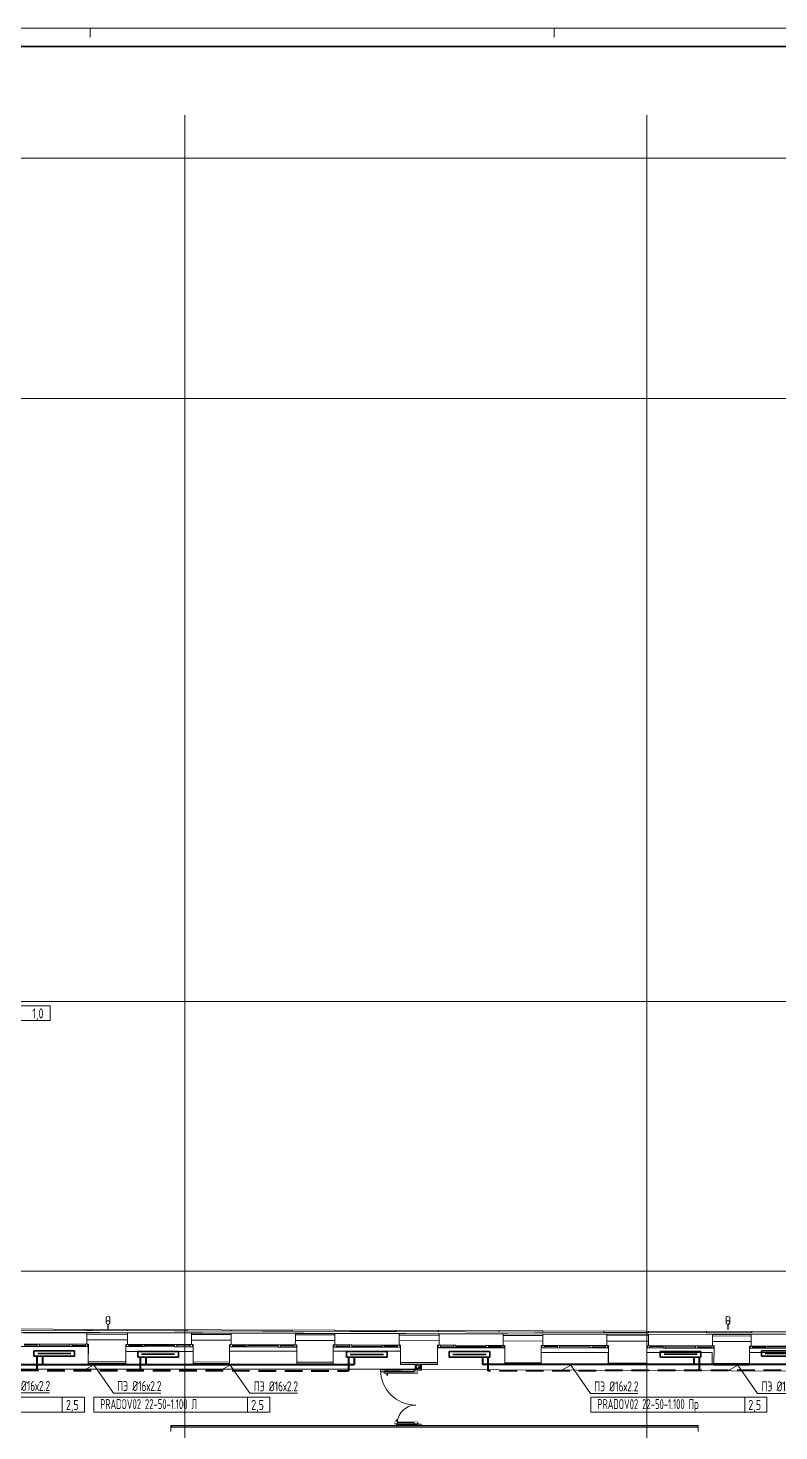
# Model space of a CAD drawing. Header units: millimetres. Extents: x -3929 to 624051, y 52832 to 514950.
# Drawn here: x 184859 to 205170, y 420997 to 458938 of the extents above; entities that cross this region are included whole.
import ezdxf
from ezdxf import colors
from ezdxf.entities.mleader import LeaderData, LeaderLine
from ezdxf.enums import TextEntityAlignment as Align
from ezdxf.math import Vec2, Vec3

# ---------------------------------------------------------------- set-up
doc = ezdxf.new("R2010")
doc.units = ezdxf.units.MM
for name, pattern in [('ADSK_Линия сетки', [25, 20, -2.5, 0, -2.5]), ('ADSK_Штриховая_ш3 п1_5', [4.5, 3, -1.5]), ('Hidden', [7.14375, 4.7625, -2.38125])]:
    doc.linetypes.add(name, pattern=pattern)
for name, color, linetype in [('9_Форматы', 7, 'Continuous'), ('ПРИБОРЫ', 3, 'Continuous'), ('статистика приборов', 252, 'Continuous'), ('стояки', 7, 'Continuous')]:
    doc.layers.add(name, color=color, linetype=linetype)
for name, color, linetype, lineweight in [('_ Окна', 7, 'Continuous', 9), ('Витраж', 7, 'Continuous', 9), ('Двери', 7, 'Continuous', 9), ('Обобщенные модели', 7, 'Continuous', 18), ('ОВ-О-Оборудование', 32, 'Continuous', 35), ('ОВ-рамка', 7, 'Continuous', 30), ('ОВ-ТЕКСТ', 7, 'Continuous', 25), ('Окна', 7, 'Continuous', 9), ('Оси', 253, 'Continuous', 9), ('Панели витража', 7, 'Continuous', 9), ('Перекрытие', 7, 'Continuous', 18), ('Стены внутренние', 7, 'Continuous', 18), ('Стены наружные', 7, 'Continuous', 18), ('Стены несущие', 7, 'Continuous', 30), ('Стены отделка', 7, 'Continuous', 30), ('Стены перегородки', 7, 'Continuous', 30), ('Стены штриховка', 7, 'Continuous', 9)]:
    doc.layers.add(name, color=color, linetype=linetype, lineweight=lineweight)
doc.layers.add('Линии', color=7, linetype='Continuous', lineweight=9, true_color=0x00a600)
doc.layers.add('т11.1', color=1, linetype='Continuous', true_color=0xff0000)
doc.layers.add('т21.1', color=5, linetype='Continuous', true_color=0x0000ff)
doc.styles.add('СТИЛЬ', font='simplex.shx', dxfattribs={"width": 0.65})

# ---------------------------------------------------------------- blocks, each defined once
blk = doc.blocks.new('*U2934')
at = {"layer": 'ОВ-О-Оборудование', "color": 32, "ltscale": 0.1, "true_color": 0xcd6928}
for p, q in [((550, 75), (-550, 75)), ((-550, 75), (-550, -75)), ((-450, 0), (450, 0)), ((550, -75), (550, 75)), ((-550, -75), (550, -75))]:
    blk.add_line(p, q, dxfattribs=at)
blk = doc.blocks.new('4 этаж')
at = {"layer": '_ Окна', "color": 253, "lineweight": 0}
for p, q in [((375489, 13099), (375849, 13098)), ((375849, 13068), (375849, 13128)), ((375849, 13128), (375909, 13128)), ((375909, 13068), (375849, 13068)), ((375909, 13128), (375909, 13068)), ((375909, 13098), (376729, 13096)), ((376729, 13066), (376729, 13126)), ((376729, 13126), (376789, 13126)), ((376789, 13066), (376729, 13066)), ((376789, 13126), (376789, 13066)), ((376789, 13096), (377149, 13095)), ((377149, 13125), (377149, 13065)), ((377229, 13125), (377149, 13125)), ((377149, 13065), (377229, 13065)), ((377209, 13065), (377209, 13125)), ((377229, 13065), (377229, 13125)), ((378242, 13062), (378242, 13122)), ((378242, 13122), (378322, 13122)), ((378322, 13062), (378242, 13062)), ((378262, 13062), (378262, 13122)), ((378322, 13122), (378322, 13062)), ((378322, 13092), (378682, 13091)), ((378682, 13061), (378682, 13121)), ((378682, 13121), (378742, 13121)), ((378742, 13061), (378682, 13061)), ((378742, 13121), (378742, 13061)), ((378742, 13091), (379562, 13089)), ((379562, 13059), (379562, 13119)), ((379562, 13119), (379622, 13118)), ((379622, 13058), (379562, 13059)), ((379622, 13118), (379622, 13058)), ((379622, 13088), (379982, 13087)), ((379982, 13117), (379982, 13057)), ((380062, 13117), (379982, 13117)), ((379982, 13057), (380062, 13057)), ((380042, 13057), (380042, 13117)), ((380062, 13057), (380062, 13117)), ((381047, 13055), (381047, 13115)), ((381047, 13115), (381127, 13114)), ((381127, 13054), (381047, 13055)), ((381067, 13055), (381067, 13115)), ((381127, 13114), (381127, 13054)), ((381127, 13084), (381487, 13083)), ((381487, 13053), (381487, 13113)), ((381487, 13113), (381547, 13113)), ((381547, 13053), (381487, 13053)), ((381547, 13113), (381547, 13053)), ((381547, 13083), (382367, 13081)), ((382367, 13051), (382367, 13111)), ((382367, 13111), (382427, 13111)), ((382427, 13051), (382367, 13051)), ((382427, 13111), (382427, 13051)), ((382427, 13081), (382787, 13080)), ((382787, 13110), (382787, 13050)), ((382867, 13110), (382787, 13110)), ((382787, 13050), (382867, 13050)), ((382847, 13050), (382847, 13110)), ((382867, 13050), (382867, 13110)), ((383853, 13047), (383853, 13107)), ((383853, 13107), (383933, 13107)), ((383933, 13047), (383853, 13047)), ((383873, 13047), (383873, 13107)), ((383933, 13107), (383933, 13047)), ((383933, 13077), (384293, 13076)), ((384293, 13046), (384293, 13106)), ((384293, 13106), (384353, 13106)), ((384353, 13046), (384293, 13046)), ((384353, 13106), (384353, 13046)), ((384353, 13076), (385173, 13074)), ((385173, 13044), (385173, 13104)), ((385173, 13104), (385233, 13104)), ((385233, 13044), (385173, 13044)), ((385233, 13104), (385233, 13044)), ((385233, 13074), (385593, 13073)), ((385593, 13103), (385593, 13043)), ((385673, 13102), (385593, 13103)), ((385593, 13043), (385673, 13042)), ((385653, 13043), (385653, 13103)), ((385673, 13042), (385673, 13102)), ((386672, 13040), (386672, 13100)), ((386672, 13100), (386752, 13100)), ((386752, 13040), (386672, 13040)), ((386692, 13040), (386692, 13100)), ((386752, 13100), (386752, 13040)), ((386752, 13070), (387112, 13069)), ((387112, 13039), (387112, 13099)), ((387112, 13099), (387172, 13099)), ((387172, 13039), (387112, 13039)), ((387172, 13099), (387172, 13039)), ((387172, 13069), (387992, 13066)), ((387992, 13036), (387992, 13096)), ((387992, 13096), (388052, 13096)), ((388052, 13036), (387992, 13036)), ((388052, 13096), (388052, 13036)), ((388052, 13066), (388412, 13065)), ((388412, 13095), (388412, 13035)), ((388492, 13095), (388412, 13095)), ((388412, 13035), (388492, 13035)), ((388472, 13035), (388472, 13095)), ((388492, 13035), (388492, 13095)), ((389476, 13032), (389476, 13092)), ((389476, 13092), (389556, 13092)), ((389556, 13032), (389476, 13032)), ((389496, 13032), (389496, 13092)), ((389556, 13092), (389556, 13032)), ((389556, 13062), (389916, 13061)), ((389916, 13031), (389916, 13091)), ((389916, 13091), (389976, 13091)), ((389976, 13031), (389916, 13031)), ((389976, 13091), (389976, 13031)), ((389976, 13061), (390796, 13059)), ((390796, 13029), (390796, 13089)), ((390796, 13089), (390856, 13089)), ((390856, 13029), (390796, 13029)), ((390856, 13089), (390856, 13029)), ((390856, 13059), (391216, 13058)), ((391216, 13088), (391216, 13028)), ((391296, 13088), (391216, 13088)), ((391216, 13028), (391296, 13028)), ((391276, 13028), (391276, 13088)), ((391296, 13028), (391296, 13088)), ((392333, 13025), (392333, 13085)), ((392333, 13085), (392413, 13085)), ((392413, 13025), (392333, 13025)), ((392353, 13025), (392353, 13085)), ((392413, 13085), (392413, 13025)), ((392413, 13055), (392773, 13054)), ((392773, 13024), (392773, 13084)), ((392773, 13084), (392833, 13084)), ((392833, 13024), (392773, 13024)), ((392833, 13084), (392833, 13024)), ((392833, 13054), (393653, 13051)), ((393653, 13021), (393653, 13081)), ((393653, 13081), (393713, 13081)), ((393713, 13021), (393653, 13021)), ((393713, 13081), (393713, 13021)), ((393713, 13051), (394073, 13050)), ((394073, 13080), (394073, 13020)), ((394153, 13080), (394073, 13080)), ((394073, 13020), (394153, 13020)), ((394133, 13020), (394133, 13080)), ((394153, 13020), (394153, 13080)), ((395112, 13018), (395112, 13078)), ((395112, 13078), (395192, 13077)), ((395192, 13017), (395112, 13018)), ((395132, 13018), (395132, 13078)), ((395192, 13077), (395192, 13017)), ((395192, 13047), (395552, 13046)), ((395552, 13016), (395552, 13076)), ((395552, 13076), (395612, 13076)), ((395612, 13016), (395552, 13016)), ((395612, 13076), (395612, 13016)), ((395612, 13046), (396432, 13044))]:
    blk.add_line(p, q, dxfattribs=at)
at = {"layer": 'Витраж', "color": 253, "lineweight": 0, "extrusion": (0, 0, -1)}
for p, q in [((386089, 12476), (386072, 12476)), ((386072, 12476), (386072, 12426)), ((386072, 12426), (386089, 12426)), ((386089, 12466), (386089, 12476)), ((386129, 12466), (386089, 12466)), ((386089, 12426), (386089, 12436)), ((386089, 12436), (386129, 12436)), ((386229, 12476), (386129, 12476)), ((386129, 12476), (386129, 12466)), ((386129, 12436), (386129, 12426)), ((386129, 12426), (386229, 12426)), ((386229, 12426), (386229, 12476)), ((386089, 10966), (386072, 10966)), ((386072, 10966), (386072, 10916)), ((386072, 10916), (386089, 10916)), ((386089, 10956), (386089, 10966)), ((386129, 10956), (386089, 10956)), ((386089, 10916), (386089, 10926)), ((386089, 10926), (386129, 10926)), ((386229, 10966), (386129, 10966)), ((386129, 10966), (386129, 10956)), ((386129, 10926), (386129, 10916)), ((386129, 10916), (386229, 10916)), ((386229, 10916), (386229, 10966))]:
    blk.add_line(p, q, dxfattribs=at)
at = {"layer": 'Двери', "color": 253, "lineweight": 0}
for p, q in [((385132, 12436), (385132, 12381)), ((386044, 12436), (385132, 12436)), ((385132, 12381), (386044, 12381)), ((386044, 12436), (386044, 12381)), ((385587, 11011), (385587, 10956)), ((385587, 11011), (386044, 11011)), ((385587, 10956), (385587, 11011)), ((386044, 11011), (386044, 10956)), ((385587, 10956), (386044, 10956))]:
    blk.add_line(p, q, dxfattribs=at)
for centre, radius, start, end in [((386089, 12436), 957, 180, 270), ((386089, 10976), 503, 90, 182.28)]:
    blk.add_arc(centre, radius, start, end, dxfattribs=at)
at = {"layer": 'Линии', "color": 253, "linetype": 'ADSK_Штриховая_ш3 п1_5', "lineweight": 0}
for p, q in [((385225, 12344), (385224, 12397)), ((385224, 12397), (386138, 12397)), ((386138, 12344), (385225, 12344)), ((385317, 12397), (385312, 12441)), ((385317, 12344), (385312, 12299)), ((385312, 12285), (385330, 12285)), ((386138, 12397), (386138, 12344)), ((385507, 10970), (385507, 11023)), ((385507, 11023), (386138, 11023)), ((385566, 11085), (385546, 11085)), ((385566, 11023), (385566, 11068)), ((386138, 11023), (386138, 10970)), ((386138, 10970), (385507, 10970)), ((385566, 10970), (385566, 10925))]:
    blk.add_line(p, q, dxfattribs=at)
for centre in [(385312, 12441), (385312, 12299), (385566, 11068), (385566, 10925)]:
    blk.add_circle(centre, 17, dxfattribs=at)
at = {"layer": 'Обобщенные модели', "color": 253, "lineweight": 0}
for p, q in [((377714, 13859), (377714, 13817)), ((377714, 13814), (377714, 13817)), ((377714, 13809), (377714, 13814)), ((377714, 13803), (377714, 13809)), ((377714, 13798), (377714, 13803)), ((377714, 13792), (377714, 13798)), ((377714, 13787), (377714, 13792)), ((377714, 13782), (377714, 13787)), ((377714, 13777), (377714, 13782)), ((377714, 13772), (377714, 13777)), ((377714, 13768), (377714, 13772)), ((377714, 13763), (377714, 13768)), ((377714, 13759), (377714, 13763)), ((377714, 13754), (377714, 13759)), ((377714, 13750), (377714, 13754)), ((377714, 13746), (377714, 13750)), ((377714, 13743), (377714, 13746)), ((377714, 13739), (377714, 13743)), ((377714, 13736), (377714, 13739)), ((377714, 13733), (377714, 13736)), ((377714, 13730), (377714, 13733)), ((377714, 13727), (377714, 13730)), ((377714, 13726), (377714, 13727)), ((377759, 13662), (377759, 13523)), ((377769, 13523), (377769, 13662)), ((377814, 13817), (377814, 13859)), ((377814, 13817), (377814, 13811)), ((377814, 13811), (377814, 13806)), ((377814, 13806), (377814, 13800)), ((377814, 13800), (377814, 13795)), ((377814, 13795), (377814, 13789)), ((377814, 13789), (377814, 13784)), ((377814, 13784), (377814, 13779)), ((377814, 13779), (377814, 13774)), ((377814, 13774), (377814, 13769)), ((377814, 13769), (377814, 13765)), ((377814, 13765), (377814, 13760)), ((377814, 13760), (377814, 13756)), ((377814, 13756), (377814, 13752)), ((377814, 13752), (377814, 13748)), ((377814, 13748), (377814, 13744)), ((377814, 13744), (377814, 13741)), ((377814, 13741), (377814, 13737)), ((377814, 13737), (377814, 13734)), ((377814, 13734), (377814, 13731)), ((377814, 13731), (377814, 13728)), ((377814, 13728), (377814, 13726)), ((394479, 13859), (394479, 13817)), ((394479, 13814), (394479, 13817)), ((394479, 13809), (394479, 13814)), ((394479, 13803), (394479, 13809)), ((394479, 13798), (394479, 13803)), ((394479, 13792), (394479, 13798)), ((394479, 13787), (394479, 13792)), ((394479, 13782), (394479, 13787)), ((394479, 13777), (394479, 13782)), ((394479, 13772), (394479, 13777)), ((394479, 13768), (394479, 13772)), ((394479, 13763), (394479, 13768)), ((394479, 13759), (394479, 13763)), ((394479, 13754), (394479, 13759)), ((394479, 13750), (394479, 13754)), ((394479, 13746), (394479, 13750)), ((394479, 13743), (394479, 13746)), ((394479, 13739), (394479, 13743)), ((394479, 13736), (394479, 13739)), ((394479, 13733), (394479, 13736)), ((394479, 13730), (394479, 13733)), ((394479, 13727), (394479, 13730)), ((394479, 13726), (394479, 13727)), ((394524, 13662), (394524, 13523)), ((394534, 13523), (394534, 13662)), ((394579, 13817), (394579, 13859)), ((394579, 13817), (394579, 13811)), ((394579, 13811), (394579, 13806)), ((394579, 13806), (394579, 13800)), ((394579, 13800), (394579, 13795)), ((394579, 13795), (394579, 13789)), ((394579, 13789), (394579, 13784)), ((394579, 13784), (394579, 13779)), ((394579, 13779), (394579, 13774)), ((394579, 13774), (394579, 13769)), ((394579, 13769), (394579, 13765)), ((394579, 13765), (394579, 13760)), ((394579, 13760), (394579, 13756)), ((394579, 13756), (394579, 13752)), ((394579, 13752), (394579, 13748)), ((394579, 13748), (394579, 13744)), ((394579, 13744), (394579, 13741)), ((394579, 13741), (394579, 13737)), ((394579, 13737), (394579, 13734)), ((394579, 13734), (394579, 13731)), ((394579, 13731), (394579, 13728)), ((394579, 13728), (394579, 13726)), ((377759, 13523), (377769, 13523)), ((394524, 13523), (394534, 13523))]:
    blk.add_line(p, q, dxfattribs=at)
at = {"layer": 'Обобщенные модели', "color": 253, "linetype": 'Continuous', "lineweight": 0}
for p, q in [((377785, 13668), (377806, 13689)), ((394541, 13666), (394577, 13702))]:
    blk.add_line(p, q, dxfattribs=at)
at = {"layer": 'Обобщенные модели', "color": 253, "lineweight": 0}
for centre, radius, start, end in [((377764, 13713), 52, 90, 270), ((377764, 13713), 50, 90, 270), ((377764, 13713), 52, 270, 90), ((377764, 13713), 50, 270, 90), ((394529, 13713), 52, 90, 270), ((394529, 13713), 50, 90, 270), ((394529, 13713), 52, 270, 90), ((394529, 13713), 50, 270, 90)]:
    blk.add_arc(centre, radius, start, end, dxfattribs=at)
for centre, start_param, end_param in [((377764, 13859), 4.712389, 6.283185), ((377764, 13859), 3.141593, 4.712389), ((394529, 13859), 4.712389, 6.283185), ((394529, 13859), 3.141593, 4.712389)]:
    blk.add_ellipse(centre, major_axis=(-50, 0), ratio=0.309017, start_param=start_param, end_param=end_param, dxfattribs=at)
at = {"layer": 'Окна', "color": 253, "lineweight": 0}
for p, q in [((375489, 13129), (375849, 13128)), ((375849, 13068), (375489, 13069)), ((375909, 13128), (375849, 13128)), ((375849, 13068), (375909, 13068)), ((375909, 13128), (376729, 13126)), ((376729, 13066), (375909, 13068)), ((376789, 13126), (376729, 13126)), ((376729, 13066), (376789, 13066)), ((376789, 13126), (377149, 13125)), ((377149, 13065), (376789, 13066)), ((377229, 13125), (377149, 13125)), ((377149, 13065), (377229, 13065)), ((377229, 13065), (377229, 13125)), ((378242, 13122), (378242, 13062)), ((378322, 13122), (378242, 13122)), ((378242, 13062), (378322, 13062)), ((378322, 13122), (378682, 13121)), ((378682, 13061), (378322, 13062)), ((378742, 13121), (378682, 13121)), ((378682, 13061), (378742, 13061)), ((378742, 13121), (379562, 13119)), ((379562, 13059), (378742, 13061)), ((379622, 13118), (379562, 13119)), ((379562, 13059), (379622, 13058)), ((379622, 13118), (379982, 13117)), ((379982, 13057), (379622, 13058)), ((380062, 13117), (379982, 13117)), ((379982, 13057), (380062, 13057)), ((380062, 13057), (380062, 13117)), ((381047, 13115), (381047, 13055)), ((381127, 13114), (381047, 13115)), ((381047, 13055), (381127, 13054)), ((381127, 13114), (381487, 13113)), ((381487, 13053), (381127, 13054)), ((381547, 13113), (381487, 13113)), ((381487, 13053), (381547, 13053)), ((381547, 13113), (382367, 13111)), ((382367, 13051), (381547, 13053)), ((382427, 13111), (382367, 13111)), ((382367, 13051), (382427, 13051)), ((382427, 13111), (382787, 13110)), ((382787, 13050), (382427, 13051)), ((382867, 13110), (382787, 13110)), ((382787, 13050), (382867, 13050)), ((382867, 13050), (382867, 13110)), ((383853, 13107), (383853, 13047)), ((383933, 13107), (383853, 13107)), ((383853, 13047), (383933, 13047)), ((383933, 13107), (384293, 13106)), ((384293, 13046), (383933, 13047)), ((384353, 13106), (384293, 13106)), ((384293, 13046), (384353, 13046)), ((384353, 13106), (385173, 13104)), ((385173, 13044), (384353, 13046)), ((385233, 13104), (385173, 13104)), ((385173, 13044), (385233, 13044)), ((385233, 13104), (385593, 13103)), ((385593, 13043), (385233, 13044)), ((385673, 13102), (385593, 13103)), ((385593, 13043), (385673, 13042)), ((385673, 13042), (385673, 13102)), ((386672, 13100), (386672, 13040)), ((386752, 13100), (386672, 13100)), ((386672, 13040), (386752, 13040)), ((386752, 13100), (387112, 13099)), ((387112, 13039), (386752, 13040)), ((387172, 13099), (387112, 13099)), ((387112, 13039), (387172, 13039)), ((387172, 13099), (387992, 13096)), ((387992, 13036), (387172, 13039)), ((388052, 13096), (387992, 13096)), ((387992, 13036), (388052, 13036)), ((388052, 13096), (388412, 13095)), ((388412, 13035), (388052, 13036)), ((388492, 13095), (388412, 13095)), ((388412, 13035), (388492, 13035)), ((388492, 13035), (388492, 13095)), ((389476, 13092), (389476, 13032)), ((389556, 13092), (389476, 13092)), ((389476, 13032), (389556, 13032)), ((389556, 13092), (389916, 13091)), ((389916, 13031), (389556, 13032)), ((389976, 13091), (389916, 13091)), ((389916, 13031), (389976, 13031)), ((389976, 13091), (390796, 13089)), ((390796, 13029), (389976, 13031)), ((390856, 13089), (390796, 13089)), ((390796, 13029), (390856, 13029)), ((390856, 13089), (391216, 13088)), ((391216, 13028), (390856, 13029)), ((391296, 13088), (391216, 13088)), ((391216, 13028), (391296, 13028)), ((391296, 13028), (391296, 13088)), ((392333, 13085), (392333, 13025)), ((392413, 13085), (392333, 13085)), ((392333, 13025), (392413, 13025)), ((392413, 13085), (392773, 13084)), ((392773, 13024), (392413, 13025)), ((392833, 13084), (392773, 13084)), ((392773, 13024), (392833, 13024)), ((392833, 13084), (393653, 13081)), ((393653, 13021), (392833, 13024)), ((393713, 13081), (393653, 13081)), ((393653, 13021), (393713, 13021)), ((393713, 13081), (394073, 13080)), ((394073, 13020), (393713, 13021)), ((394153, 13080), (394073, 13080)), ((394073, 13020), (394153, 13020)), ((394153, 13020), (394153, 13080)), ((395112, 13078), (395112, 13018)), ((395192, 13077), (395112, 13078)), ((395112, 13018), (395192, 13017)), ((395192, 13077), (395552, 13076)), ((395552, 13016), (395192, 13017)), ((395612, 13076), (395552, 13076)), ((395552, 13016), (395612, 13016)), ((395612, 13076), (396432, 13074)), ((396432, 13014), (395612, 13016))]:
    blk.add_line(p, q, dxfattribs=at)
at = {"layer": 'Оси', "color": 253, "linetype": 'ADSK_Линия сетки', "lineweight": 0}
for p, q in [((379838, -2196), (379838, 46378)), ((392338, -2196), (392338, 46378)), ((351674, 45200), (417904, 45200)), ((351674, 38700), (417904, 38700)), ((351674, 22400), (417904, 22400)), ((351674, 15100), (417904, 15100))]:
    blk.add_line(p, q, dxfattribs=at)
at = {"layer": 'Панели витража', "color": 253, "lineweight": 0}
for p, q in [((386089, 10926), (386089, 10919)), ((386129, 10926), (386089, 10926)), ((386089, 10919), (386129, 10919)), ((386129, 10919), (386129, 10926))]:
    blk.add_line(p, q, dxfattribs=at)
at = {"layer": 'Перекрытие', "color": 253, "lineweight": 0}
for p, q in [((377228, 13062), (375409, 13062)), ((377228, 12806), (377228, 13062)), ((380062, 12933), (378243, 12933)), ((378243, 12933), (378243, 12613)), ((382867, 12938), (381047, 12938)), ((382867, 12798), (382867, 12938)), ((385668, 12939), (383853, 12939)), ((385668, 12579), (385668, 12939)), ((388491, 13030), (386672, 13030)), ((388491, 12767), (388491, 13030)), ((391291, 12902), (389475, 12902)), ((391291, 12567), (391291, 12902)), ((394103, 12907), (392332, 12907)), ((394103, 12567), (394103, 12907)), ((396931, 12907), (395112, 12907)), ((378243, 12613), (378241, 12613)), ((381047, 12801), (381047, 12598)), ((386066, 12579), (385668, 12579)), ((386066, 12449), (386066, 12579)), ((386671, 12770), (386671, 12590)), ((391294, 12567), (391291, 12567)), ((394151, 12567), (394103, 12567)), ((395111, 12705), (395111, 12567)), ((375283, 12449), (386066, 12449)), ((386241, 12444), (397053, 12399))]:
    blk.add_line(p, q, dxfattribs=at)
at = {"layer": 'Стены внутренние', "color": 253, "lineweight": 0}
for p, q in [((385672, 12592), (385668, 12592)), ((391294, 12578), (391291, 12578)), ((394151, 12570), (394103, 12570))]:
    blk.add_line(p, q, dxfattribs=at)
at = {"layer": 'Стены внутренние', "color": 253, "linetype": 'Continuous', "lineweight": 0}
for p, q in [((386202, 12503), (386113, 12591)), ((386121, 12459), (386202, 12539))]:
    blk.add_line(p, q, dxfattribs=at)
at = {"layer": 'Стены наружные', "color": 253, "lineweight": 0}
for p, q in [((372714, 13546), (377759, 13529)), ((372714, 13511), (386693, 13463)), ((379905, 13486), (372714, 13511)), ((391332, 13398), (372714, 13461)), ((375454, 13440), (377189, 13436)), ((375455, 13439), (377190, 13435)), ((377120, 13531), (377120, 13496)), ((377189, 13436), (377189, 13435)), ((377768, 13529), (383899, 13508)), ((378252, 13433), (379984, 13428)), ((378252, 13432), (378252, 13433)), ((378288, 13432), (380023, 13427)), ((378290, 13527), (378290, 13492)), ((379905, 13521), (379905, 13486)), ((385545, 13467), (379905, 13486)), ((379984, 13428), (379984, 13427)), ((381093, 13425), (382828, 13420)), ((381094, 13426), (382829, 13421)), ((381094, 13425), (381094, 13426)), ((381095, 13517), (381095, 13482)), ((382740, 13512), (382740, 13477)), ((382829, 13421), (382829, 13420)), ((383899, 13508), (389523, 13489)), ((383899, 13508), (383899, 13473)), ((383899, 13418), (385634, 13414)), ((383899, 13417), (383899, 13418)), ((383899, 13417), (385634, 13413)), ((385545, 13502), (385545, 13467)), ((391170, 13448), (385545, 13467)), ((385634, 13414), (385634, 13413)), ((386693, 13498), (386693, 13463)), ((386694, 13411), (388429, 13406)), ((386694, 13410), (386694, 13411)), ((386718, 13410), (388453, 13405)), ((388345, 13493), (388345, 13458)), ((388345, 13458), (389523, 13454)), ((388429, 13406), (388429, 13405)), ((389522, 13402), (391257, 13398)), ((389523, 13489), (395175, 13470)), ((389523, 13489), (389523, 13454)), ((389524, 13403), (390002, 13402)), ((389524, 13402), (389524, 13403)), ((391170, 13483), (391170, 13448)), ((391170, 13448), (392382, 13444)), ((399641, 13419), (391170, 13448)), ((392379, 13395), (394114, 13390)), ((392382, 13479), (392382, 13444)), ((393945, 13474), (393945, 13439)), ((393945, 13439), (395175, 13435)), ((395158, 13387), (396893, 13383)), ((395175, 13470), (399605, 13455)), ((395175, 13470), (395175, 13435)), ((385672, 12580), (385668, 12580))]:
    blk.add_line(p, q, dxfattribs=at)
at = {"layer": 'Стены несущие', "color": 253, "lineweight": 0}
for p, q in [((377190, 13245), (377189, 13125)), ((377190, 13245), (378288, 13242)), ((377229, 13065), (377228, 12655)), ((378241, 12652), (378242, 13062)), ((378287, 13122), (378288, 13242)), ((380023, 13237), (380022, 13117)), ((381073, 13235), (380023, 13237)), ((380023, 13237), (381073, 13235)), ((380062, 13057), (380061, 12647)), ((381046, 12645), (381047, 13055)), ((381093, 13235), (381073, 13235)), ((381092, 13115), (381093, 13235)), ((382828, 13230), (382827, 13110)), ((382828, 13230), (383899, 13227)), ((382867, 13050), (382866, 12640)), ((383852, 12637), (383853, 13047)), ((383898, 13107), (383899, 13227)), ((385634, 13223), (385633, 13103)), ((386718, 13220), (385634, 13223)), ((385673, 13042), (385672, 12632)), ((386671, 12630), (386672, 13040)), ((386717, 13100), (386718, 13220)), ((388453, 13215), (388452, 13095)), ((388453, 13215), (388453, 13215)), ((388453, 13215), (389511, 13212)), ((388492, 13035), (388491, 12625)), ((389475, 12622), (389476, 13032)), ((389521, 13212), (389511, 13212)), ((389521, 13092), (389521, 13212)), ((391256, 13208), (391256, 13088)), ((391256, 13208), (392374, 13205)), ((391296, 13028), (391295, 12618)), ((392331, 12615), (392333, 13025)), ((392378, 13205), (392374, 13205)), ((392378, 13085), (392378, 13205)), ((394113, 13200), (394113, 13080)), ((395158, 13197), (394113, 13200)), ((394153, 13020), (394151, 12610)), ((395111, 12608), (395112, 13018)), ((395157, 13077), (395158, 13197)), ((378241, 12652), (377228, 12655)), ((381046, 12645), (380061, 12647)), ((383852, 12637), (382866, 12640)), ((385672, 12632), (385672, 12632)), ((386648, 12630), (385672, 12632)), ((386648, 12630), (386671, 12630)), ((388491, 12625), (389475, 12622)), ((392331, 12615), (391295, 12618)), ((395111, 12608), (394151, 12610))]:
    blk.add_line(p, q, dxfattribs=at)
at = {"layer": 'Стены отделка', "color": 253, "lineweight": 0}
for p, q in [((378278, 13432), (377190, 13435)), ((377190, 13435), (377190, 13395)), ((377190, 13395), (377190, 13245)), ((378288, 13432), (378278, 13432)), ((378288, 13392), (378288, 13432)), ((378288, 13242), (378288, 13392)), ((381073, 13425), (380023, 13427)), ((380023, 13427), (380023, 13237)), ((381093, 13425), (381073, 13425)), ((381073, 13385), (381073, 13385)), ((381093, 13385), (381093, 13425)), ((381093, 13235), (381093, 13385)), ((383899, 13417), (382828, 13420)), ((382828, 13420), (382828, 13380)), ((382828, 13380), (382828, 13230)), ((383899, 13227), (383899, 13417)), ((385639, 13413), (385634, 13413)), ((385634, 13413), (385634, 13373)), ((385634, 13373), (385634, 13373)), ((385634, 13373), (385634, 13223)), ((386718, 13410), (385639, 13413)), ((386718, 13370), (386685, 13370)), ((386718, 13370), (386718, 13410)), ((386718, 13220), (386718, 13370)), ((389522, 13402), (388453, 13405)), ((388453, 13405), (388453, 13365)), ((388453, 13365), (388453, 13215)), ((389522, 13362), (389512, 13362)), ((389521, 13212), (389522, 13362)), ((389522, 13362), (389522, 13402)), ((391257, 13358), (391256, 13208)), ((392379, 13395), (391257, 13398)), ((391257, 13398), (391257, 13358)), ((392378, 13355), (392379, 13395)), ((392378, 13205), (392378, 13355)), ((392378, 13355), (392378, 13355)), ((394114, 13390), (394113, 13350)), ((394113, 13350), (394113, 13200)), ((395158, 13387), (394114, 13390)), ((395158, 13347), (395158, 13387)), ((395158, 13197), (395158, 13347)), ((381073, 13235), (381093, 13235)), ((389511, 13212), (389511, 13212)), ((392374, 13205), (392374, 13205)), ((377228, 12655), (377228, 12615)), ((378241, 12612), (377228, 12615)), ((377228, 12615), (377228, 12603)), ((377228, 12603), (378241, 12600)), ((378241, 12612), (378241, 12652)), ((378241, 12600), (378241, 12612)), ((380061, 12647), (380061, 12607)), ((381046, 12605), (380061, 12607)), ((380061, 12607), (380061, 12595)), ((380061, 12595), (381046, 12593)), ((381046, 12605), (381046, 12645)), ((381046, 12593), (381046, 12605)), ((382866, 12640), (382866, 12600)), ((383852, 12597), (382866, 12600)), ((382866, 12600), (382866, 12588)), ((382866, 12588), (383852, 12585)), ((383852, 12597), (383852, 12637)), ((383852, 12585), (383852, 12597)), ((385672, 12632), (385672, 12592)), ((385672, 12592), (385672, 12580)), ((386671, 12590), (385672, 12592)), ((385672, 12580), (386067, 12579)), ((386067, 12579), (386067, 12429)), ((386227, 12591), (386077, 12591)), ((386079, 12579), (386077, 12579)), ((386077, 12579), (386077, 12459)), ((386079, 12429), (386079, 12579)), ((386227, 12591), (386227, 12591)), ((386227, 12579), (386229, 12579)), ((386227, 12459), (386227, 12579)), ((386229, 12579), (386229, 12429)), ((386241, 12579), (386671, 12578)), ((386241, 12429), (386241, 12579)), ((386671, 12590), (386671, 12630)), ((386671, 12578), (386671, 12590)), ((388491, 12625), (388491, 12585)), ((389474, 12582), (388491, 12585)), ((388491, 12585), (388491, 12573)), ((388491, 12573), (389474, 12570)), ((389474, 12582), (389475, 12622)), ((389474, 12570), (389474, 12582)), ((391295, 12618), (391294, 12578)), ((392331, 12575), (391294, 12578)), ((391294, 12578), (391294, 12566)), ((391294, 12566), (392331, 12563)), ((392331, 12575), (392331, 12615)), ((392331, 12563), (392331, 12575)), ((394151, 12610), (394151, 12570)), ((395111, 12568), (394151, 12570)), ((394151, 12570), (394151, 12558)), ((394151, 12558), (395111, 12556)), ((395111, 12568), (395111, 12608)), ((395111, 12556), (395111, 12568)), ((386067, 12429), (386079, 12429)), ((386077, 12459), (386227, 12459)), ((386229, 12429), (386241, 12429)), ((393724, 10928), (379464, 10928)), ((379464, 10926), (379464, 10886)), ((393724, 10886), (393724, 10926))]:
    blk.add_line(p, q, dxfattribs=at)
at = {"layer": 'Стены перегородки', "color": 253, "lineweight": 0}
for p, q in [((393724, 10886), (379464, 10886)), ((379464, 10886), (379464, 10766)), ((393724, 10766), (393724, 10886))]:
    blk.add_line(p, q, dxfattribs=at)
at = {"layer": 'Стены штриховка', "color": 253, "lineweight": 0}
for p, q in [((378288, 13392), (377190, 13395)), ((380023, 13387), (381073, 13385)), ((381073, 13385), (381093, 13385)), ((383899, 13377), (382828, 13380)), ((385634, 13373), (386685, 13370)), ((388453, 13365), (389512, 13362)), ((389512, 13362), (388453, 13365)), ((389512, 13362), (389522, 13362)), ((392378, 13355), (391257, 13358)), ((394113, 13350), (395158, 13347)), ((395158, 13347), (394113, 13350)), ((377228, 12605), (378241, 12602)), ((380061, 12597), (381046, 12595)), ((382866, 12590), (383852, 12587)), ((385672, 12582), (386077, 12581)), ((386077, 12579), (386069, 12579)), ((386069, 12579), (386069, 12429)), ((386077, 12579), (386077, 12591)), ((386102, 12459), (386102, 12591)), ((386202, 12459), (386202, 12591)), ((386227, 12591), (386227, 12579)), ((386227, 12581), (386671, 12580)), ((386239, 12579), (386229, 12579)), ((386239, 12579), (386239, 12429)), ((388491, 12575), (389474, 12572)), ((391294, 12568), (392331, 12565)), ((394151, 12560), (395111, 12558)), ((379464, 10928), (379464, 10926)), ((393724, 10926), (379464, 10926)), ((379466, 10928), (379466, 10886)), ((379476, 10916), (393712, 10916)), ((379476, 10916), (379476, 10886)), ((393712, 10886), (393712, 10916)), ((393722, 10886), (393722, 10928)), ((393724, 10928), (393722, 10928)), ((393724, 10926), (393724, 10928))]:
    blk.add_line(p, q, dxfattribs=at)
blk = doc.blocks.new('*U2998')
at = {"layer": '9_Форматы', "color": 7, "linetype": 'Continuous', "lineweight": 9, "ltscale": 100}
blk.add_lwpolyline([(5, -5), (5, 589), (-836, 589), (-836, -5)], close=True, dxfattribs=at)
at = {"layer": '9_Форматы', "color": 7, "linetype": 'Continuous', "lineweight": 15, "ltscale": 100}
for points in [[(-500.5, 589), (-500.5, 586.5)], [(-375, 589), (-375, 586.5)]]:
    blk.add_lwpolyline(points, dxfattribs=at)
at = {"layer": '9_Форматы', "color": 7, "linetype": 'Continuous', "lineweight": 9, "ltscale": 100, "const_width": 0.5}
blk.add_lwpolyline([(0, 0), (0, 584), (-816, 584), (-816, 0)], close=True, dxfattribs=at)

msp = doc.modelspace()

# ---------------------------------------------------------------- linework, layer by layer
at = {"layer": 'ПРИБОРЫ', "color": 7, "lineweight": 15}
for p, q in [((180695.559, 432493.856), (185455.179, 432493.856)), ((180695.559, 432493.856), (185455.179, 432493.856)), ((185455.179, 432493.856), (185455.179, 432093.856)), ((180695.559, 432093.856), (185455.179, 432093.856)), ((181625.77, 421905.521), (186385.391, 421905.521)), ((181625.77, 421905.521), (186385.391, 421905.521)), ((185785.391, 421905.521), (185785.391, 421505.521)), ((186385.391, 421905.521), (186385.391, 421505.521)), ((186636.556, 421905.521), (191396.176, 421905.521)), ((186636.556, 421905.521), (191396.176, 421905.521)), ((186636.556, 421905.521), (186636.556, 421505.521)), ((190796.176, 421905.521), (190796.176, 421505.521)), ((191396.176, 421905.521), (191396.176, 421505.521)), ((200085.438, 421905.521), (204845.059, 421905.521)), ((200085.438, 421905.521), (204845.059, 421905.521)), ((200085.438, 421905.521), (200085.438, 421505.521)), ((204245.059, 421905.521), (204245.059, 421505.521)), ((204845.059, 421905.521), (204845.059, 421505.521)), ((181625.77, 421505.521), (186385.391, 421505.521)), ((186636.556, 421505.521), (191396.176, 421505.521)), ((200085.438, 421505.521), (204845.059, 421505.521))]:
    msp.add_line(p, q, dxfattribs=at)
at = {"layer": 'т11.1', "lineweight": 40}
for p, q in [((181803.678, 422790.921), (193680.143, 422790.921)), ((185246.682, 423015.433), (185246.682, 422790.921)), ((188041.924, 422996.149), (188041.924, 422790.921)), ((193680.143, 422993.174), (193680.143, 422790.921)), ((197147.757, 422993.174), (197147.757, 422790.921)), ((208800.548, 422790.921), (197147.757, 422790.921)), ((202863.851, 422996.149), (202863.851, 422790.921))]:
    msp.add_line(p, q, dxfattribs=at)
at = {"layer": 'т21.1', "linetype": 'Hidden', "lineweight": 40, "ltscale": 100}
for p, q in [((185096.682, 423015.433), (185096.682, 422635.305)), ((187891.924, 422996.149), (187891.924, 422630.701)), ((193530.143, 422993.174), (193530.143, 422621.673)), ((197297.757, 422993.174), (197297.757, 422621.678)), ((203013.851, 422996.149), (203013.851, 422630.701)), ((181803.678, 422640.921), (193530.143, 422621.673)), ((208800.548, 422640.921), (197297.757, 422621.678))]:
    msp.add_line(p, q, dxfattribs=at)

# ---------------------------------------------------------------- block references
at = {"layer": 'ОВ-О-Оборудование', "ltscale": 10}
for p in [(185569.371, 423090.433), (188374.348, 423071.149), (194024.36, 423068.174)]:
    msp.add_blockref('*U2934', p, dxfattribs=at)
at = {"layer": 'ОВ-О-Оборудование', "ltscale": 10, "xscale": -1}
for p in [(196803.541, 423068.174), (202511.541, 423071.149), (205250.244, 423090.433)]:
    msp.add_blockref('*U2934', p, dxfattribs=at)
at = {"layer": 'ОВ-рамка', "ltscale": 100, "transparency": 33554687, "xscale": 100, "yscale": 100, "zscale": 100}
msp.add_blockref('*U2998', (236591.963, 400038.391), dxfattribs=at)
at = {"layer": 'стояки', "color": 5, "lineweight": 40}
msp.add_blockref('4 этаж', (-190738.98, 410215.433), dxfattribs=at)

# ---------------------------------------------------------------- texts
at = {"layer": 'статистика приборов', "color": 7, "style": 'СТИЛЬ', "width": 0.7}
for s, p in [('1,0', (185126.245, 432154.307)), ('2,5', (186056.456, 421565.972)), ('2,5', (191067.242, 421565.972)), ('2,5', (204516.124, 421565.972))]:
    msp.add_text(s, height=270, dxfattribs=at).set_placement(p, align=Align.CENTER)
at = {"layer": 'статистика приборов', "color": 7, "style": 'СТИЛЬ', "width": 0.6}
for s, p in [('PRADOV02 22-50-1.100 Л      ', (186811.167, 421587.374)), ('PRADOV02 22-50-1.100 Пр      ', (200260.05, 421587.374))]:
    msp.add_text(s, height=270, dxfattribs=at).set_placement(p)

# ---------------------------------------------------------------- leaders
at = {"layer": 'ОВ-ТЕКСТ', "color": 7}
ml = msp.add_multileader_mtext('Standard', dxfattribs=at)
ml.set_content('\\A1;ПЭ %%C16х2.2', color=7, style='СТИЛЬ')
ml.set_leader_properties(color=7, lineweight=18)
ml.build(insert=Vec2(0, 0))
ml.multileader.update_dxf_attribs({"text_left_attachment_type": 6, "text_right_attachment_type": 6, "dogleg_length": 0.36, "arrow_head_size": 0.126})
ctx = ml.context
ctx.base_point, ctx.char_height, ctx.arrow_head_size, ctx.landing_gap_size, ctx.plane_origin = Vec3(184155.783, 422025.673), 270, 0.126, 0.063, Vec3(185947.371, 423341.898)
ctx.left_attachment, ctx.right_attachment, ctx.text_align_type = 6, 6, 1
notes = []
notes.append((ctx, [(0, (1, 1, 0), (184155.531, 422025.673), (1, 0), 0.252, [(0, [(183351.881, 422639.713), (183624.75, 422790.921)], 0, [])])]))
ctx.mtext.insert, ctx.mtext.width, ctx.mtext.alignment, ctx.mtext.flow_direction = Vec3(184857.846, 422349.673), 1912.62067, 2, 5
ml = msp.add_multileader_mtext('Standard', dxfattribs=at)
ml.set_content('\\A1;ПЭ %%C16х2.2', color=7, style='СТИЛЬ')
ml.set_leader_properties(color=7, lineweight=18)
ml.build(insert=Vec2(0, 0))
ml.multileader.update_dxf_attribs({"text_left_attachment_type": 6, "text_right_attachment_type": 6, "dogleg_length": 0.36, "arrow_head_size": 0.126})
ctx = ml.context
ctx.base_point, ctx.char_height, ctx.arrow_head_size, ctx.landing_gap_size, ctx.plane_origin = Vec3(187166.251, 422020.731), 270, 0.126, 0.063, Vec3(188957.839, 423336.956)
ctx.left_attachment, ctx.right_attachment, ctx.text_align_type = 6, 6, 1
notes.append((ctx, [(0, (1, 1, 0), (187165.999, 422020.731), (1, 0), 0.252, [(0, [(186362.35, 422634.771), (186635.218, 422785.98)], 0, [])])]))
ctx.mtext.insert, ctx.mtext.width, ctx.mtext.alignment, ctx.mtext.flow_direction = Vec3(187868.314, 422344.731), 1912.62067, 2, 5
ml = msp.add_multileader_mtext('Standard', dxfattribs=at)
ml.set_content('\\A1;ПЭ %%C16х2.2', color=7, style='СТИЛЬ')
ml.set_leader_properties(color=7, lineweight=18)
ml.build(insert=Vec2(0, 0))
ml.multileader.update_dxf_attribs({"text_left_attachment_type": 6, "text_right_attachment_type": 6, "dogleg_length": 0.36, "arrow_head_size": 0.126})
ctx = ml.context
ctx.base_point, ctx.char_height, ctx.arrow_head_size, ctx.landing_gap_size, ctx.plane_origin = Vec3(190861.151, 422014.666), 270, 0.126, 0.063, Vec3(192652.739, 423330.891)
ctx.left_attachment, ctx.right_attachment, ctx.text_align_type = 6, 6, 1
notes.append((ctx, [(0, (1, 1, 0), (190860.899, 422014.666), (1, 0), 0.252, [(0, [(190057.249, 422628.706), (190330.118, 422779.915)], 0, [])])]))
ctx.mtext.insert, ctx.mtext.width, ctx.mtext.alignment, ctx.mtext.flow_direction = Vec3(191563.214, 422338.666), 1912.62067, 2, 5
ml = msp.add_multileader_mtext('Standard', dxfattribs=at)
ml.set_content('\\A1;ПЭ %%C16х2.2', color=7, style='СТИЛЬ')
ml.set_leader_properties(color=7, lineweight=18)
ml.build(insert=Vec2(0, 0))
ml.multileader.update_dxf_attribs({"text_left_attachment_type": 6, "text_right_attachment_type": 6, "dogleg_length": 0.36, "arrow_head_size": 0.126})
ctx = ml.context
ctx.base_point, ctx.char_height, ctx.arrow_head_size, ctx.landing_gap_size, ctx.plane_origin = Vec3(200069.42, 422012.268), 270, 0.126, 0.063, Vec3(201861.008, 423328.493)
ctx.left_attachment, ctx.right_attachment, ctx.text_align_type = 6, 6, 1
notes.append((ctx, [(0, (1, 1, 0), (200069.168, 422012.268), (1, 0), 0.252, [(0, [(199265.518, 422626.308), (199538.386, 422777.517)], 0, [])])]))
ctx.mtext.insert, ctx.mtext.width, ctx.mtext.alignment, ctx.mtext.flow_direction = Vec3(200771.483, 422336.268), 1912.62067, 2, 5
ml = msp.add_multileader_mtext('Standard', dxfattribs=at)
ml.set_content('\\A1;ПЭ %%C16х2.2', color=7, style='СТИЛЬ')
ml.set_leader_properties(color=7, lineweight=18)
ml.build(insert=Vec2(0, 0))
ml.multileader.update_dxf_attribs({"text_left_attachment_type": 6, "text_right_attachment_type": 6, "dogleg_length": 0.36, "arrow_head_size": 0.126})
ctx = ml.context
ctx.base_point, ctx.char_height, ctx.arrow_head_size, ctx.landing_gap_size, ctx.plane_origin = Vec3(204592.715, 422012.315), 270, 0.126, 0.063, Vec3(206384.303, 423328.54)
ctx.left_attachment, ctx.right_attachment, ctx.text_align_type = 6, 6, 1
notes.append((ctx, [(0, (1, 1, 0), (204592.463, 422012.315), (1, 0), 0.252, [(0, [(203788.813, 422626.355), (204061.681, 422777.564)], 0, [])])]))
ctx.mtext.insert, ctx.mtext.width, ctx.mtext.alignment, ctx.mtext.flow_direction = Vec3(205294.778, 422336.315), 1912.62067, 2, 5
for ctx, leaders in notes:
    for number, flags, end, landing, length, lines in leaders:
        leader = LeaderData()
        leader.index, (leader.has_last_leader_line, leader.has_dogleg_vector, leader.attachment_direction) = number, flags
        leader.last_leader_point, leader.dogleg_vector, leader.dogleg_length = Vec3(end), Vec3(landing), length
        for number, points, colour, breaks in lines:
            line = LeaderLine()
            line.index, line.vertices, line.color, line.breaks = number, Vec3.list(points), colors.encode_raw_color(colour), breaks
            leader.lines.append(line)
        ctx.leaders.append(leader)

doc.saveas('drawing.dxf')
